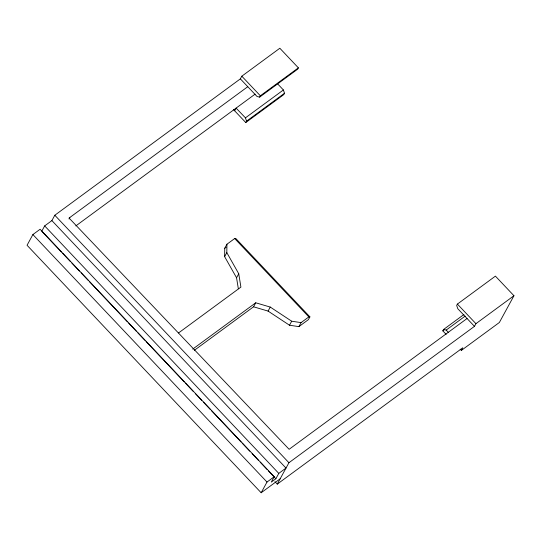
<?xml version="1.0" encoding="UTF-8"?>
<svg xmlns="http://www.w3.org/2000/svg" width="541" height="541" viewBox="0 0 541 541"><rect width="100%" height="100%" fill="white"/><g stroke="black" fill="none" stroke-linecap="round" stroke-linejoin="round"><path stroke-width="0.81" d="M238.338 288.772L236.559 277.77L224.63 256.644L224.745 248.251L226.936 244.234L234.693 238.534L235.768 238.48L309.912 316.864L308.397 319.643L298.889 326.629L289.503 325.229L268.065 311.082L253.546 306.808L194.327 350.338M224.63 256.644L226.814 252.627L226.936 244.234M240.36 78.864L257.043 96.501L259.626 97.123L297.645 69.18L298.375 67.841L279.839 48.244L241.813 76.193L240.36 78.864L54.817 215.244L51.895 220.593L286.006 468.08L278.784 473.389L275.869 478.744L271.305 482.092L274.219 476.743L40.108 229.256L32.886 234.564L27.05 245.269L261.161 492.756L280.17 478.785M51.895 220.593L44.673 225.901L41.752 231.257L61.458 252.079M69.025 218.97L69.83 217.489M234.645 110.783L236.099 108.112L245.445 117.85L246.568 121.15L245.763 122.543L233.502 109.58M259.626 97.123L260.349 95.784L298.375 67.841M277.601 83.835L283.389 89.962L284.512 93.262L283.788 94.594L245.763 122.543M236.559 277.77L238.743 273.76L226.814 252.627M253.546 306.808L255.737 302.791L270.257 307.072L291.694 321.212L301.08 322.619L308.837 316.918L309.912 316.864M268.065 311.082L270.257 307.072M289.503 325.229L291.694 321.212M298.889 326.629L301.08 322.619M261.161 492.756L266.997 482.051L274.219 476.743M274.936 481.686L277.256 484.134L288.928 462.731L474.471 326.351L475.931 323.68L513.95 295.731L495.414 276.133L457.395 304.083L456.665 305.422L457.787 308.715L474.471 326.351M460.202 349.229L461.338 350.433L462.798 347.762L277.256 484.134M513.95 295.731L499.363 322.49L461.338 350.433M446.142 334.365L442.802 330.842L443.606 329.449L463.935 314.504M247.771 86.702L69.072 218.05L289.117 449.3L467.052 318.514M75.821 225.915L255.109 94.134M245.445 117.85L283.389 89.962M246.568 121.15L284.512 93.262M224.745 248.251L226.104 247.251M178.584 332.925L240.907 287.115L238.743 273.76M192.731 349.101L255.737 302.791M442.802 330.842L444.161 329.841M443.606 329.449L446.19 330.071L465.165 316.12M241.813 76.193L260.349 95.784M457.395 304.083L475.931 323.68M234.693 238.534L308.837 316.918M54.817 215.244L288.928 462.731M44.673 225.901L278.784 473.389M62.614 253.31L70.147 261.269M71.885 263.109L79.419 271.075M81.157 272.907L88.115 280.258M89.272 281.489L127.52 321.915M128.677 323.146L136.21 331.106M137.948 332.945L144.9 340.296M146.063 341.52L184.305 381.953M185.468 383.177L193.002 391.143M195.321 393.591L201.692 400.326M203.43 402.166L210.388 409.517M211.545 410.741L241.097 441.983M242.26 443.214L249.786 451.174M252.106 453.622L258.483 460.364M260.221 462.203L267.173 469.554M268.336 470.778L275.869 478.744M32.886 234.564L266.997 482.051M446.19 330.071L448.489 332.532"/></g></svg>
